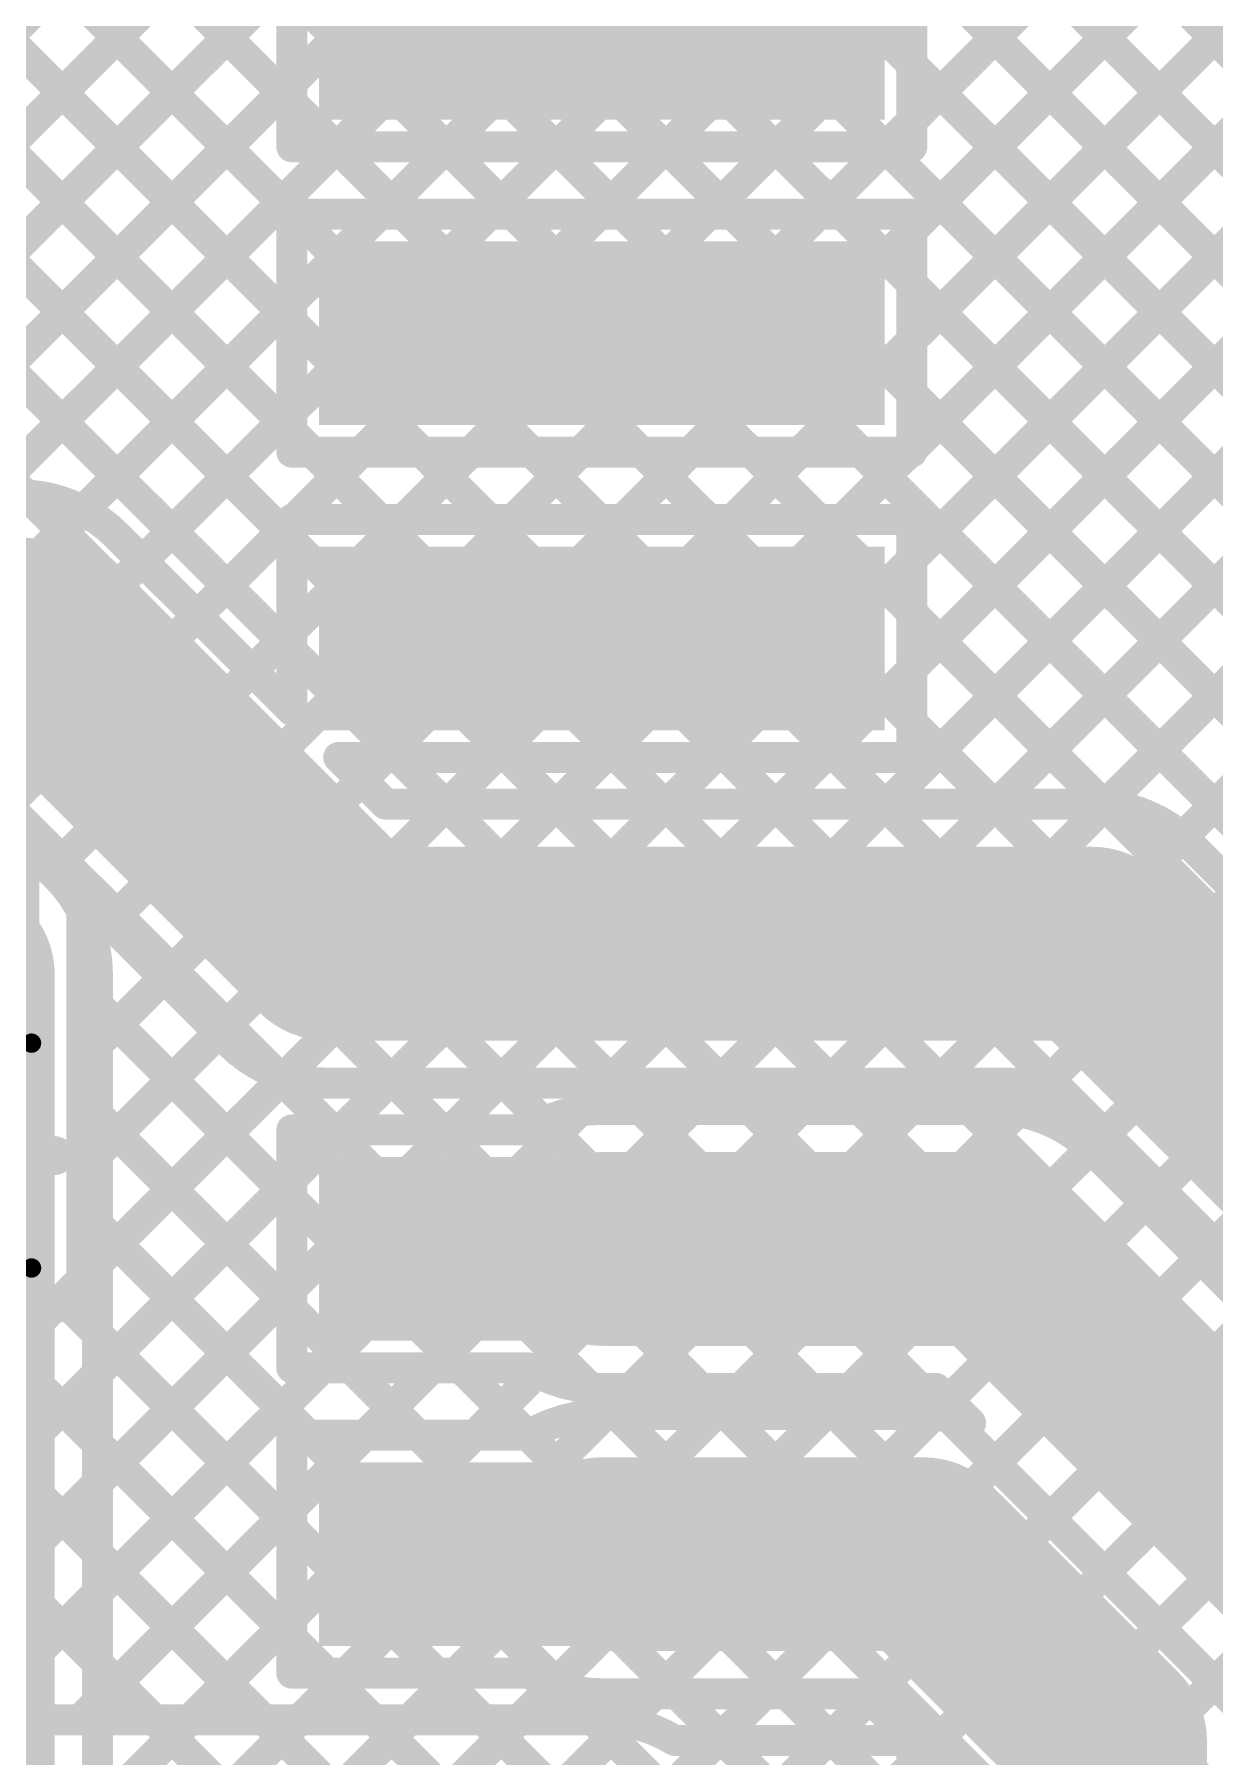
# Model space of a CAD drawing. Header units: millimetres. Extents: x 3.9 to 7.44, y 1.03 to 3.16.
# Drawn here: x 6.8518 to 7.1559, y 1.876 to 2.3202 of the extents above; entities that cross this region are included whole.
import ezdxf

# ---------------------------------------------------------------- set-up
doc = ezdxf.new("R2010")
doc.units = ezdxf.units.MM
doc.header["$MEASUREMENT"] = 0
for name, color, linetype in [('BottomLayer', 5, 'Continuous'), ('TopLayer', 1, 'Continuous'), ('TopOverlay', 2, 'Continuous'), ('TopPaste', 8, 'Continuous'), ('TopSolder', 216, 'Continuous')]:
    doc.layers.add(name, color=color, linetype=linetype)

# ---------------------------------------------------------------- blocks, each defined once
blk = doc.blocks.new('RES_0805_35')
at = {"layer": 'TopLayer'}
for points in [[(-0.06, -0.025), (-0.02, -0.025), (-0.06, 0.025), (-0.02, 0.025)], [(0.02, -0.025), (0.06, -0.025), (0.02, 0.025), (0.06, 0.025)]]:
    blk.add_solid(points, dxfattribs=at)
at = {"layer": 'TopOverlay', "const_width": 0.005}
for points in [[(0.064, 0.029), (-0.064, 0.029)], [(-0.064, 0.029), (-0.064, -0.029)], [(0.064, 0.029), (0.064, -0.029)], [(0.064, -0.029), (-0.064, -0.029)]]:
    blk.add_lwpolyline(points, dxfattribs=at)
at = {"layer": 'TopOverlay', "const_width": 0.0025}
for points in [[(-0.06525, 0.029, 1), (-0.06275, 0.029, 1)], [(-0.06525, 0.029, 1), (-0.06275, 0.029, 1)], [(0.06275, 0.029, 1), (0.06525, 0.029, 1)], [(0.06275, 0.029, 1), (0.06525, 0.029, 1)], [(-0.06525, -0.029, 1), (-0.06275, -0.029, 1)], [(-0.06525, -0.029, 1), (-0.06275, -0.029, 1)], [(0.06275, -0.029, 1), (0.06525, -0.029, 1)], [(0.06275, -0.029, 1), (0.06525, -0.029, 1)]]:
    blk.add_lwpolyline(points, format="xyb", close=True, dxfattribs=at)
at = {"layer": 'TopPaste'}
for points in [[(-0.06, -0.025), (-0.02, -0.025), (-0.06, 0.025), (-0.02, 0.025)], [(0.02, -0.025), (0.06, -0.025), (0.02, 0.025), (0.06, 0.025)]]:
    blk.add_solid(points, dxfattribs=at)
at = {"layer": 'TopSolder'}
for points in [[(-0.064, -0.029), (-0.016, -0.029), (-0.064, 0.029), (-0.016, 0.029)], [(0.016, -0.029), (0.064, -0.029), (0.016, 0.029), (0.064, 0.029)]]:
    blk.add_solid(points, dxfattribs=at)
blk = doc.blocks.new('0220164_162121_61')
at = {"layer": 'TopLayer'}
for points in [[(0.09843, 0.04823), (0.1378, 0.04823), (0.09843, 0.18602), (0.1378, 0.18602)], [(0.17717, 0.04823), (0.21654, 0.04823), (0.17717, 0.18602), (0.21654, 0.18602)], [(0.25591, 0.04823), (0.29528, 0.04823), (0.25591, 0.18602), (0.29528, 0.18602)], [(0.33465, 0.04823), (0.37402, 0.04823), (0.33465, 0.18602), (0.37402, 0.18602)], [(0.41339, 0.04823), (0.45276, 0.04823), (0.41339, 0.18602), (0.45276, 0.18602)], [(0.49213, 0.04823), (0.5315, 0.04823), (0.49213, 0.18602), (0.5315, 0.18602)]]:
    blk.add_solid(points, dxfattribs=at)
at = {"layer": 'TopPaste'}
for points in [[(0.09843, 0.04823), (0.1378, 0.04823), (0.09843, 0.18602), (0.1378, 0.18602)], [(0.17717, 0.04823), (0.21654, 0.04823), (0.17717, 0.18602), (0.21654, 0.18602)], [(0.25591, 0.04823), (0.29528, 0.04823), (0.25591, 0.18602), (0.29528, 0.18602)], [(0.33465, 0.04823), (0.37402, 0.04823), (0.33465, 0.18602), (0.37402, 0.18602)], [(0.41339, 0.04823), (0.45276, 0.04823), (0.41339, 0.18602), (0.45276, 0.18602)], [(0.49213, 0.04823), (0.5315, 0.04823), (0.49213, 0.18602), (0.5315, 0.18602)]]:
    blk.add_solid(points, dxfattribs=at)
at = {"layer": 'TopSolder'}
for points in [[(0.09443, 0.04423), (0.1418, 0.04423), (0.09443, 0.19002), (0.1418, 0.19002)], [(0.17317, 0.04423), (0.22054, 0.04423), (0.17317, 0.19002), (0.22054, 0.19002)], [(0.25191, 0.04423), (0.29928, 0.04423), (0.25191, 0.19002), (0.29928, 0.19002)], [(0.33065, 0.04423), (0.37802, 0.04423), (0.33065, 0.19002), (0.37802, 0.19002)], [(0.40939, 0.04423), (0.45676, 0.04423), (0.40939, 0.19002), (0.45676, 0.19002)], [(0.48813, 0.04423), (0.5355, 0.04423), (0.48813, 0.19002), (0.5355, 0.19002)]]:
    blk.add_solid(points, dxfattribs=at)

msp = doc.modelspace()

# ---------------------------------------------------------------- linework, layer by layer
at = {"layer": 'BottomLayer'}
for points, const_width in [([(6.58979, 2.82888), (7.264, 2.15466)], 0.008), ([(6.57565, 2.81473), (7.264, 2.12638)], 0.008), ([(6.5615, 2.80059), (7.264, 2.09809)], 0.008), ([(6.54662, 2.78719), (7.264, 2.06981)], 0.008), ([(6.74297, 2.21749), (7.19478, 2.6693)], 0.008), ([(6.75711, 2.20334), (7.22307, 2.6693)], 0.008), ([(6.77126, 2.1892), (7.25135, 2.6693)], 0.008), ([(6.7854, 2.17506), (7.264, 2.65366)], 0.008), ([(6.33987, 2.62624), (7.264, 1.70211)], 0.008), ([(6.79954, 2.16092), (7.264, 2.62538)], 0.008), ([(6.83724, 2.60971), (7.264, 2.18295)], 0.008), ([(6.86552, 2.60971), (7.264, 2.21123)], 0.008), ([(6.81368, 2.14678), (7.264, 2.59709)], 0.008), ([(6.82782, 2.13263), (7.264, 2.56881)], 0.008), ([(6.84197, 2.11849), (7.264, 2.54052)], 0.008), ([(6.61782, 2.518), (7.264, 1.87182)], 0.008), ([(6.6461, 2.518), (7.264, 1.9001)], 0.008), ([(6.67439, 2.518), (7.264, 1.92839)], 0.008), ([(6.44605, 2.51441), (6.85741, 2.10305)], 0.008), ([(6.85611, 2.10435), (7.264, 2.51224)], 0.008), ([(6.42055, 2.489), (6.832, 2.07755)], 0.05), ([(6.59875, 2.50878), (7.264, 1.84354)], 0.008), ([(6.8668, 2.08676), (7.264, 2.48396)], 0.008), ([(6.60724, 2.47201), (7.264, 1.81525)], 0.008), ([(6.868, 2.05967), (7.264, 2.45567)], 0.008), ([(6.59884, 2.45213), (7.264, 1.78697)], 0.008), ([(6.58401, 2.43867), (7.264, 1.75868)], 0.008), ([(6.56223, 2.43217), (7.264, 1.7304)], 0.008), ([(6.868, 2.03139), (7.264, 2.42739)], 0.008), ([(6.89945, 2.40607), (7.264, 2.04153)], 0.008), ([(6.868, 2.0031), (7.264, 2.3991)], 0.008), ([(6.89254, 2.3847), (7.264, 2.01324)], 0.008), ([(6.868, 1.97482), (7.264, 2.37082)], 0.008), ([(6.87794, 2.37102), (7.264, 1.98496)], 0.008), ([(6.85513, 2.36555), (7.264, 1.95667)], 0.008), ([(6.868, 1.94653), (7.264, 2.34253)], 0.008), ([(6.868, 1.91825), (7.264, 2.31425)], 0.008), ([(6.868, 1.88997), (7.264, 2.28597)], 0.008), ([(6.868, 1.86168), (7.264, 2.25768)], 0.008), ([(6.868, 1.8334), (7.264, 2.2294)], 0.008), ([(6.868, 1.80511), (7.264, 2.20111)], 0.008), ([(6.87307, 1.7819), (7.264, 2.17283)], 0.008), ([(6.8682, 1.74875), (7.264, 2.14454)], 0.008), ([(6.28974, 1.142), (7.264, 2.11626)], 0.008), ([(6.832, 1.771), (6.832, 2.07755)], 0.05), ([(6.31802, 1.142), (7.264, 2.08798)], 0.008), ([(6.868, 1.79358), (6.868, 2.07755)], 0.008), ([(6.868, 2.06983), (7.264, 1.67383)], 0.008), ([(6.34631, 1.142), (7.264, 2.05969)], 0.008), ([(6.868, 2.04155), (7.264, 1.64555)], 0.008), ([(6.88804, 1.65545), (7.264, 2.03141)], 0.008), ([(6.868, 2.01326), (7.264, 1.61726)], 0.008), ([(6.90937, 1.64849), (7.264, 2.00312)], 0.008), ([(6.868, 1.98498), (7.264, 1.58898)], 0.008), ([(6.868, 1.95669), (7.264, 1.56069)], 0.008), ([(6.868, 1.92841), (7.264, 1.53241)], 0.008), ([(6.868, 1.90012), (7.264, 1.50412)], 0.008)]:
    msp.add_lwpolyline(points, dxfattribs=dict(at, const_width=const_width))
for points, const_width in [([(6.85411, 2.10435, 1), (6.85811, 2.10435, 1)], 0.004), ([(6.85541, 2.10305, 1), (6.85941, 2.10305, 1)], 0.004), ([(6.85541, 2.10305, 1), (6.85941, 2.10305, 1)], 0.004), ([(6.85546, 2.103, 1), (6.85946, 2.103, 1)], 0.004), ([(6.8195, 2.07755, 1), (6.8445, 2.07755, 1)], 0.025), ([(6.8195, 2.07755, 1), (6.8445, 2.07755, 1)], 0.025), ([(6.8648, 2.08676, 1), (6.8688, 2.08676, 1)], 0.004), ([(6.866, 2.07755, 1), (6.87, 2.07755, 1)], 0.004), ([(6.866, 2.07755, 1), (6.87, 2.07755, 1)], 0.004), ([(6.866, 2.07755, 1), (6.87, 2.07755, 1)], 0.004), ([(6.866, 2.06983, 1), (6.87, 2.06983, 1)], 0.004), ([(6.866, 2.05967, 1), (6.87, 2.05967, 1)], 0.004), ([(6.866, 2.04155, 1), (6.87, 2.04155, 1)], 0.004), ([(6.866, 2.03139, 1), (6.87, 2.03139, 1)], 0.004), ([(6.866, 2.01326, 1), (6.87, 2.01326, 1)], 0.004), ([(6.866, 2.0031, 1), (6.87, 2.0031, 1)], 0.004), ([(6.866, 1.98498, 1), (6.87, 1.98498, 1)], 0.004), ([(6.866, 1.97482, 1), (6.87, 1.97482, 1)], 0.004), ([(6.866, 1.95669, 1), (6.87, 1.95669, 1)], 0.004), ([(6.866, 1.94653, 1), (6.87, 1.94653, 1)], 0.004), ([(6.866, 1.92841, 1), (6.87, 1.92841, 1)], 0.004), ([(6.866, 1.91825, 1), (6.87, 1.91825, 1)], 0.004), ([(6.866, 1.90012, 1), (6.87, 1.90012, 1)], 0.004), ([(6.866, 1.88997, 1), (6.87, 1.88997, 1)], 0.004)]:
    msp.add_lwpolyline(points, format="xyb", close=True, dxfattribs=dict(at, const_width=const_width))
at = {"layer": 'BottomLayer', "const_width": 0.008}
for points in [[(6.85741, 2.10305, -0.199396), (6.868, 2.07755)], [(6.85746, 2.103, -0.198912), (6.868, 2.07755)]]:
    msp.add_lwpolyline(points, format="xyb", dxfattribs=at)
at = {"layer": 'TopLayer'}
for points, const_width in [([(7.0779, 2.26957), (7.26094, 2.45261)], 0.008), ([(7.0779, 2.29785), (7.23266, 2.45261)], 0.008), ([(7.0779, 2.24129), (7.263, 2.42639)], 0.008), ([(6.749, 2.4151), (6.9181, 2.246)], 0.008), ([(6.64097, 2.41), (6.84954, 2.20142)], 0.008), ([(6.66925, 2.41), (6.9181, 2.16115)], 0.008), ([(6.69754, 2.41), (6.9181, 2.18943)], 0.008), ([(6.72582, 2.41), (6.9181, 2.21772)], 0.008), ([(7.0779, 2.213), (7.263, 2.3981)], 0.008), ([(7.0779, 2.39733), (7.263, 2.21223)], 0.008), ([(6.76177, 2.208), (6.92371, 2.36994)], 0.008), ([(7.07701, 2.36994), (7.263, 2.18395)], 0.008), ([(7.0779, 2.18472), (7.263, 2.36982)], 0.008), ([(6.694, 2.16851), (6.88849, 2.363)], 0.008), ([(6.82939, 2.363), (6.91856, 2.27383)], 0.008), ([(6.85767, 2.363), (6.9181, 2.30257)], 0.008), ([(6.9181, 2.2912), (6.9181, 2.35257)], 0.008), ([(7.0779, 2.2912), (7.0779, 2.35257)], 0.008), ([(7.0779, 2.15643), (7.263, 2.34153)], 0.008), ([(7.0779, 2.34077), (7.263, 2.15566)], 0.008), ([(6.79005, 2.208), (6.9181, 2.33605)], 0.008), ([(7.07141, 2.12166), (7.263, 2.31325)], 0.008), ([(7.0779, 2.31248), (7.263, 2.12738)], 0.008), ([(6.81834, 2.208), (6.9181, 2.30776)], 0.008), ([(6.8401, 2.20148), (6.92982, 2.2912)], 0.008), ([(6.9181, 2.2912), (7.0779, 2.2912)], 0.008), ([(6.92948, 2.2912), (6.94685, 2.27383)], 0.008), ([(6.94073, 2.27383), (6.9581, 2.2912)], 0.008), ([(6.95776, 2.2912), (6.97513, 2.27383)], 0.008), ([(6.96902, 2.27383), (6.98639, 2.2912)], 0.008), ([(6.98605, 2.2912), (7.00342, 2.27383)], 0.008), ([(6.9973, 2.27383), (7.01467, 2.2912)], 0.008), ([(7.01433, 2.2912), (7.0317, 2.27383)], 0.008), ([(7.02559, 2.27383), (7.04296, 2.2912)], 0.008), ([(7.04261, 2.2912), (7.05998, 2.27383)], 0.008), ([(7.05387, 2.27383), (7.07124, 2.2912)], 0.008), ([(7.0709, 2.2912), (7.263, 2.09909)], 0.008), ([(7.0997, 2.12166), (7.263, 2.28497)], 0.008), ([(6.9181, 2.27383), (7.0779, 2.27383)], 0.008), ([(6.9181, 2.21246), (6.9181, 2.27383)], 0.008), ([(7.0779, 2.21246), (7.0779, 2.27383)], 0.008), ([(7.0779, 2.25591), (7.263, 2.07081)], 0.008), ([(7.12781, 2.12149), (7.263, 2.25668)], 0.008), ([(6.86426, 2.19735), (6.9181, 2.2512)], 0.008), ([(7.0779, 2.22763), (7.263, 2.04253)], 0.008), ([(7.14768, 2.11307), (7.263, 2.2284)], 0.008), ([(6.87955, 2.18436), (6.9181, 2.22291)], 0.008), ([(6.9181, 2.21772), (6.92336, 2.21246)], 0.008), ([(6.9181, 2.21246), (7.0779, 2.21246)], 0.008), ([(6.91856, 2.19509), (6.93593, 2.21246)], 0.008), ([(6.92336, 2.21246), (6.94073, 2.19509)], 0.008), ([(6.94685, 2.19509), (6.96422, 2.21246)], 0.008), ([(6.95165, 2.21246), (6.96902, 2.19509)], 0.008), ([(6.97513, 2.19509), (6.9925, 2.21246)], 0.008), ([(6.97993, 2.21246), (6.9973, 2.19509)], 0.008), ([(7.00341, 2.19509), (7.02078, 2.21246)], 0.008), ([(7.00822, 2.21246), (7.02559, 2.19509)], 0.008), ([(7.0317, 2.19509), (7.04907, 2.21246)], 0.008), ([(7.0365, 2.21246), (7.05387, 2.19509)], 0.008), ([(7.05998, 2.19509), (7.07735, 2.21246)], 0.008), ([(7.06479, 2.21246), (7.263, 2.01424)], 0.008), ([(6.9181, 2.19509), (7.0779, 2.19509)], 0.008), ([(6.9181, 2.14581), (6.9181, 2.19509)], 0.008), ([(7.0779, 2.13372), (7.0779, 2.19509)], 0.008), ([(6.87302, 2.19089), (6.9181, 2.14581)], 0.008), ([(6.89369, 2.17022), (6.9181, 2.19463)], 0.008), ([(6.7876, 2.16548), (6.84752, 2.16548)], 0.05), ([(6.84752, 2.16548), (6.92734, 2.08566)], 0.05), ([(7.0779, 2.17106), (7.12743, 2.12153)], 0.008), ([(6.90784, 2.15608), (6.9181, 2.16634)], 0.008), ([(7.0779, 2.14278), (7.09901, 2.12166)], 0.008), ([(6.9302, 2.13372), (7.0779, 2.13372)], 0.008), ([(6.9302, 2.13372), (6.94225, 2.12166)], 0.008), ([(6.93612, 2.12779), (6.94204, 2.13372)], 0.008), ([(6.94554, 2.13372), (6.95759, 2.12166)], 0.008), ([(6.95827, 2.12166), (6.97033, 2.13372)], 0.008), ([(6.97382, 2.13372), (6.98587, 2.12166)], 0.008), ([(6.98656, 2.12166), (6.99861, 2.13372)], 0.008), ([(7.0021, 2.13372), (7.01416, 2.12166)], 0.008), ([(7.01484, 2.12166), (7.0269, 2.13372)], 0.008), ([(7.03039, 2.13372), (7.04244, 2.12166)], 0.008), ([(7.04313, 2.12166), (7.05518, 2.13372)], 0.008), ([(7.05867, 2.13372), (7.07073, 2.12166)], 0.008), ([(6.94225, 2.12166), (6.998, 2.12166)], 0.008), ([(6.998, 2.12166), (7.12434, 2.12166)], 0.008), ([(7.14984, 2.11107), (7.263, 1.99791)], 0.008), ([(6.92734, 2.08566), (6.998, 2.08566)], 0.05), ([(6.998, 2.08566), (7.12434, 2.08566)], 0.05), ([(7.12434, 2.08566), (7.244, 1.966)], 0.05), ([(6.864, 2.09809), (6.90184, 2.06025)], 0.008), ([(6.864, 1.993), (6.864, 2.09809)], 0.008), ([(6.864, 2.08396), (6.87107, 2.09102)], 0.008), ([(6.864, 2.05567), (6.88521, 2.07688)], 0.008), ([(6.864, 2.07383), (6.9181, 2.01973)], 0.008), ([(6.864, 2.02739), (6.89935, 2.06274)], 0.008), ([(6.864, 1.9991), (6.91629, 2.0514)], 0.008), ([(6.91382, 2.0523), (6.92851, 2.03761)], 0.008), ([(6.92734, 2.04966), (6.998, 2.04966)], 0.008), ([(6.93079, 2.03761), (6.94284, 2.04966)], 0.008), ([(6.94474, 2.04966), (6.95679, 2.03761)], 0.008), ([(6.95907, 2.03761), (6.97113, 2.04966)], 0.008), ([(6.97302, 2.04966), (6.98302, 2.03966)], 0.008), ([(6.9922, 2.04245), (6.99941, 2.04966)], 0.008), ([(6.998, 2.04966), (7.10943, 2.04966)], 0.008), ([(7.00131, 2.04966), (7.00805, 2.04292)], 0.008), ([(7.02096, 2.04292), (7.0277, 2.04966)], 0.008), ([(7.02959, 2.04966), (7.03633, 2.04292)], 0.008), ([(7.04924, 2.04292), (7.05598, 2.04966)], 0.008), ([(7.05787, 2.04966), (7.06461, 2.04292)], 0.008), ([(7.07752, 2.04292), (7.08426, 2.04966)], 0.008), ([(7.08616, 2.04966), (7.0929, 2.04292)], 0.008), ([(7.10943, 2.04966), (7.208, 1.95109)], 0.008), ([(6.864, 2.04555), (6.9181, 1.99144)], 0.008), ([(7.10527, 2.04238), (7.11099, 2.0481)], 0.008), ([(6.998, 2.04292), (7.09908, 2.04292)], 0.008), ([(6.9181, 2.03761), (6.97917, 2.03761)], 0.008), ([(6.9181, 1.97624), (6.9181, 2.03761)], 0.008), ([(6.827, 2.031), (6.857, 2.031)], 0.01), ([(7.12458, 2.03233), (7.208, 1.94891)], 0.008), ([(6.998, 2.00692), (7.09908, 2.00692)], 0.05), ([(7.09908, 2.00692), (7.186, 1.92)], 0.05), ([(6.77862, 1.88544), (6.9181, 2.02492)], 0.008), ([(6.864, 2.01726), (6.9224, 1.95887)], 0.008), ([(6.77312, 1.995), (6.88268, 1.88544)], 0.008), ([(6.80691, 1.88544), (6.9181, 1.99664)], 0.008), ([(6.8569, 1.992), (6.864, 1.9991)], 0.008), ([(6.75653, 1.89163), (6.8569, 1.992)], 0.008), ([(6.793, 1.992), (6.861, 1.992)], 0.008), ([(6.80441, 1.992), (6.91097, 1.88544)], 0.008), ([(6.83269, 1.992), (6.9181, 1.90659)], 0.008), ([(6.86098, 1.992), (6.9181, 1.93488)], 0.008), ([(6.83519, 1.88544), (6.92599, 1.97624)], 0.008), ([(6.9181, 1.97624), (6.97917, 1.97624)], 0.008), ([(6.93331, 1.97624), (6.95068, 1.95887)], 0.008), ([(6.9369, 1.95887), (6.95427, 1.97624)], 0.008), ([(6.96159, 1.97624), (6.97896, 1.95887)], 0.008), ([(6.96518, 1.95887), (6.98133, 1.97501)], 0.008), ([(6.7705, 1.96934), (6.8544, 1.88544)], 0.008), ([(6.99507, 1.97104), (7.00193, 1.96418)], 0.008), ([(6.998, 1.97092), (7.08417, 1.97092)], 0.008), ([(6.99878, 1.96418), (7.00552, 1.97092)], 0.008), ([(7.02348, 1.97092), (7.03022, 1.96418)], 0.008), ([(7.02707, 1.96418), (7.03381, 1.97092)], 0.008), ([(7.05176, 1.97092), (7.0585, 1.96418)], 0.008), ([(7.05535, 1.96418), (7.06209, 1.97092)], 0.008), ([(7.08005, 1.97092), (7.08739, 1.96358)], 0.008), ([(7.08417, 1.97092), (7.09305, 1.96204)], 0.008), ([(6.998, 1.96418), (7.08082, 1.96418)], 0.008), ([(7.08353, 1.96408), (7.08727, 1.96782)], 0.008), ([(6.9181, 1.95887), (6.97917, 1.95887)], 0.008), ([(6.9181, 1.8975), (6.9181, 1.95887)], 0.008), ([(6.998, 1.92818), (7.08082, 1.92818)], 0.05), ([(7.08082, 1.92818), (7.129, 1.88)], 0.05), ([(6.86347, 1.88544), (6.9181, 1.94007)], 0.008), ([(6.89176, 1.88544), (6.9181, 1.91178)], 0.008), ([(6.9181, 1.8975), (6.97917, 1.8975)], 0.008), ([(6.92004, 1.88544), (6.9321, 1.8975)], 0.008), ([(6.9272, 1.8975), (6.93925, 1.88544)], 0.008), ([(6.94833, 1.88544), (6.96038, 1.8975)], 0.008), ([(6.95548, 1.8975), (6.96754, 1.88544)], 0.008), ([(7.129, 1.742), (7.129, 1.88)], 0.05), ([(6.97661, 1.88544), (6.98557, 1.8944)], 0.008), ([(6.98752, 1.89374), (6.99582, 1.88544)], 0.008), ([(6.998, 1.89218), (7.06591, 1.89218)], 0.008), ([(7.00433, 1.88488), (7.01164, 1.89218)], 0.008), ([(7.01736, 1.89218), (7.02942, 1.88013)], 0.008), ([(7.02787, 1.88013), (7.03992, 1.89218)], 0.008), ([(7.04565, 1.89218), (7.0577, 1.88013)], 0.008), ([(7.05615, 1.88013), (7.06706, 1.89103)], 0.008), ([(7.06591, 1.89218), (7.093, 1.86509)], 0.008), ([(6.77402, 1.88544), (6.998, 1.88544)], 0.008), ([(7.01683, 1.88013), (7.0779, 1.88013)], 0.008), ([(7.0779, 1.81876), (7.0779, 1.88013)], 0.008), ([(7.0779, 1.87359), (7.0812, 1.87689)], 0.008)]:
    msp.add_lwpolyline(points, dxfattribs=dict(at, const_width=const_width))
for points, const_width in [([(7.0759, 2.31248, 1), (7.0799, 2.31248, 1)], 0.004), ([(6.9161, 2.30776, 1), (6.9201, 2.30776, 1)], 0.004), ([(6.9161, 2.30257, 1), (6.9201, 2.30257, 1)], 0.004), ([(7.0759, 2.29785, 1), (7.0799, 2.29785, 1)], 0.004), ([(6.9161, 2.2912, 1), (6.9201, 2.2912, 1)], 0.004), ([(6.9161, 2.2912, 1), (6.9201, 2.2912, 1)], 0.004), ([(6.92748, 2.2912, 1), (6.93148, 2.2912, 1)], 0.004), ([(6.92782, 2.2912, 1), (6.93182, 2.2912, 1)], 0.004), ([(6.95576, 2.2912, 1), (6.95976, 2.2912, 1)], 0.004), ([(6.9561, 2.2912, 1), (6.9601, 2.2912, 1)], 0.004), ([(6.98405, 2.2912, 1), (6.98805, 2.2912, 1)], 0.004), ([(6.98439, 2.2912, 1), (6.98839, 2.2912, 1)], 0.004), ([(7.01233, 2.2912, 1), (7.01633, 2.2912, 1)], 0.004), ([(7.01267, 2.2912, 1), (7.01667, 2.2912, 1)], 0.004), ([(7.04061, 2.2912, 1), (7.04461, 2.2912, 1)], 0.004), ([(7.04096, 2.2912, 1), (7.04496, 2.2912, 1)], 0.004), ([(7.0689, 2.2912, 1), (7.0729, 2.2912, 1)], 0.004), ([(7.06924, 2.2912, 1), (7.07324, 2.2912, 1)], 0.004), ([(7.0759, 2.2912, 1), (7.0799, 2.2912, 1)], 0.004), ([(7.0759, 2.2912, 1), (7.0799, 2.2912, 1)], 0.004), ([(6.9161, 2.27383, 1), (6.9201, 2.27383, 1)], 0.004), ([(6.9161, 2.27383, 1), (6.9201, 2.27383, 1)], 0.004), ([(6.91656, 2.27383, 1), (6.92056, 2.27383, 1)], 0.004), ([(6.93873, 2.27383, 1), (6.94273, 2.27383, 1)], 0.004), ([(6.94485, 2.27383, 1), (6.94885, 2.27383, 1)], 0.004), ([(6.96702, 2.27383, 1), (6.97102, 2.27383, 1)], 0.004), ([(6.97313, 2.27383, 1), (6.97713, 2.27383, 1)], 0.004), ([(6.9953, 2.27383, 1), (6.9993, 2.27383, 1)], 0.004), ([(7.00142, 2.27383, 1), (7.00542, 2.27383, 1)], 0.004), ([(7.02359, 2.27383, 1), (7.02759, 2.27383, 1)], 0.004), ([(7.0297, 2.27383, 1), (7.0337, 2.27383, 1)], 0.004), ([(7.05187, 2.27383, 1), (7.05587, 2.27383, 1)], 0.004), ([(7.05798, 2.27383, 1), (7.06198, 2.27383, 1)], 0.004), ([(7.0759, 2.27383, 1), (7.0799, 2.27383, 1)], 0.004), ([(7.0759, 2.27383, 1), (7.0799, 2.27383, 1)], 0.004), ([(7.0759, 2.26957, 1), (7.0799, 2.26957, 1)], 0.004), ([(7.0759, 2.25591, 1), (7.0799, 2.25591, 1)], 0.004), ([(6.9161, 2.2512, 1), (6.9201, 2.2512, 1)], 0.004), ([(6.9161, 2.246, 1), (6.9201, 2.246, 1)], 0.004), ([(7.0759, 2.24129, 1), (7.0799, 2.24129, 1)], 0.004), ([(7.0759, 2.22763, 1), (7.0799, 2.22763, 1)], 0.004), ([(6.9161, 2.22291, 1), (6.9201, 2.22291, 1)], 0.004), ([(6.9161, 2.21772, 1), (6.9201, 2.21772, 1)], 0.004), ([(6.9161, 2.21772, 1), (6.9201, 2.21772, 1)], 0.004), ([(7.0759, 2.213, 1), (7.0799, 2.213, 1)], 0.004), ([(6.9161, 2.21246, 1), (6.9201, 2.21246, 1)], 0.004), ([(6.9161, 2.21246, 1), (6.9201, 2.21246, 1)], 0.004), ([(6.92136, 2.21246, 1), (6.92536, 2.21246, 1)], 0.004), ([(6.92136, 2.21246, 1), (6.92536, 2.21246, 1)], 0.004), ([(6.93393, 2.21246, 1), (6.93793, 2.21246, 1)], 0.004), ([(6.94965, 2.21246, 1), (6.95365, 2.21246, 1)], 0.004), ([(6.96222, 2.21246, 1), (6.96622, 2.21246, 1)], 0.004), ([(6.97793, 2.21246, 1), (6.98193, 2.21246, 1)], 0.004), ([(6.9905, 2.21246, 1), (6.9945, 2.21246, 1)], 0.004), ([(7.00622, 2.21246, 1), (7.01022, 2.21246, 1)], 0.004), ([(7.01878, 2.21246, 1), (7.02278, 2.21246, 1)], 0.004), ([(7.0345, 2.21246, 1), (7.0385, 2.21246, 1)], 0.004), ([(7.04707, 2.21246, 1), (7.05107, 2.21246, 1)], 0.004), ([(7.06279, 2.21246, 1), (7.06679, 2.21246, 1)], 0.004), ([(7.07535, 2.21246, 1), (7.07935, 2.21246, 1)], 0.004), ([(7.0759, 2.21246, 1), (7.0799, 2.21246, 1)], 0.004), ([(7.0759, 2.21246, 1), (7.0799, 2.21246, 1)], 0.004), ([(6.84754, 2.20142, 1), (6.85154, 2.20142, 1)], 0.004), ([(6.86226, 2.19735, 1), (6.86626, 2.19735, 1)], 0.004), ([(6.9161, 2.19509, 1), (6.9201, 2.19509, 1)], 0.004), ([(6.9161, 2.19509, 1), (6.9201, 2.19509, 1)], 0.004), ([(6.91656, 2.19509, 1), (6.92056, 2.19509, 1)], 0.004), ([(6.93873, 2.19509, 1), (6.94273, 2.19509, 1)], 0.004), ([(6.94485, 2.19509, 1), (6.94885, 2.19509, 1)], 0.004), ([(6.96702, 2.19509, 1), (6.97102, 2.19509, 1)], 0.004), ([(6.97313, 2.19509, 1), (6.97713, 2.19509, 1)], 0.004), ([(6.9953, 2.19509, 1), (6.9993, 2.19509, 1)], 0.004), ([(7.00141, 2.19509, 1), (7.00541, 2.19509, 1)], 0.004), ([(7.02359, 2.19509, 1), (7.02759, 2.19509, 1)], 0.004), ([(7.0297, 2.19509, 1), (7.0337, 2.19509, 1)], 0.004), ([(7.05187, 2.19509, 1), (7.05587, 2.19509, 1)], 0.004), ([(7.05798, 2.19509, 1), (7.06198, 2.19509, 1)], 0.004), ([(7.0759, 2.19509, 1), (7.0799, 2.19509, 1)], 0.004), ([(7.0759, 2.19509, 1), (7.0799, 2.19509, 1)], 0.004), ([(6.87098, 2.19094, 1), (6.87498, 2.19094, 1)], 0.004), ([(6.87102, 2.19089, 1), (6.87502, 2.19089, 1)], 0.004), ([(6.87102, 2.19089, 1), (6.87502, 2.19089, 1)], 0.004), ([(6.9161, 2.19463, 1), (6.9201, 2.19463, 1)], 0.004), ([(6.83502, 2.16548, 1), (6.86002, 2.16548, 1)], 0.025), ([(6.83502, 2.16548, 1), (6.86002, 2.16548, 1)], 0.025), ([(6.9161, 2.18943, 1), (6.9201, 2.18943, 1)], 0.004), ([(6.87755, 2.18436, 1), (6.88155, 2.18436, 1)], 0.004), ([(7.0759, 2.18472, 1), (7.0799, 2.18472, 1)], 0.004), ([(6.89169, 2.17022, 1), (6.89569, 2.17022, 1)], 0.004), ([(7.0759, 2.17106, 1), (7.0799, 2.17106, 1)], 0.004), ([(6.9161, 2.16634, 1), (6.9201, 2.16634, 1)], 0.004), ([(6.9161, 2.16115, 1), (6.9201, 2.16115, 1)], 0.004), ([(6.90584, 2.15608, 1), (6.90984, 2.15608, 1)], 0.004), ([(7.0759, 2.15643, 1), (7.0799, 2.15643, 1)], 0.004), ([(6.9161, 2.14581, 1), (6.9201, 2.14581, 1)], 0.004), ([(6.9161, 2.14581, 1), (6.9201, 2.14581, 1)], 0.004), ([(7.0759, 2.14278, 1), (7.0799, 2.14278, 1)], 0.004), ([(6.9282, 2.13372, 1), (6.9322, 2.13372, 1)], 0.004), ([(6.9282, 2.13372, 1), (6.9322, 2.13372, 1)], 0.004), ([(6.94004, 2.13372, 1), (6.94404, 2.13372, 1)], 0.004), ([(6.94354, 2.13372, 1), (6.94754, 2.13372, 1)], 0.004), ([(6.96833, 2.13372, 1), (6.97233, 2.13372, 1)], 0.004), ([(6.97182, 2.13372, 1), (6.97582, 2.13372, 1)], 0.004), ([(6.99661, 2.13372, 1), (7.00061, 2.13372, 1)], 0.004), ([(7.0001, 2.13372, 1), (7.0041, 2.13372, 1)], 0.004), ([(7.0249, 2.13372, 1), (7.0289, 2.13372, 1)], 0.004), ([(7.02839, 2.13372, 1), (7.03239, 2.13372, 1)], 0.004), ([(7.05318, 2.13372, 1), (7.05718, 2.13372, 1)], 0.004), ([(7.05667, 2.13372, 1), (7.06067, 2.13372, 1)], 0.004), ([(7.0759, 2.13372, 1), (7.0799, 2.13372, 1)], 0.004), ([(7.0759, 2.13372, 1), (7.0799, 2.13372, 1)], 0.004), ([(6.93412, 2.12779, 1), (6.93812, 2.12779, 1)], 0.004), ([(6.94025, 2.12166, 1), (6.94425, 2.12166, 1)], 0.004), ([(6.94025, 2.12166, 1), (6.94425, 2.12166, 1)], 0.004), ([(6.95559, 2.12166, 1), (6.95959, 2.12166, 1)], 0.004), ([(6.95627, 2.12166, 1), (6.96027, 2.12166, 1)], 0.004), ([(6.98387, 2.12166, 1), (6.98787, 2.12166, 1)], 0.004), ([(6.98456, 2.12166, 1), (6.98856, 2.12166, 1)], 0.004), ([(6.996, 2.12166, 1), (7, 2.12166, 1)], 0.004), ([(6.996, 2.12166, 1), (7, 2.12166, 1)], 0.004), ([(7.01216, 2.12166, 1), (7.01616, 2.12166, 1)], 0.004), ([(7.01284, 2.12166, 1), (7.01684, 2.12166, 1)], 0.004), ([(7.04044, 2.12166, 1), (7.04444, 2.12166, 1)], 0.004), ([(7.04113, 2.12166, 1), (7.04513, 2.12166, 1)], 0.004), ([(7.06873, 2.12166, 1), (7.07273, 2.12166, 1)], 0.004), ([(7.06941, 2.12166, 1), (7.07341, 2.12166, 1)], 0.004), ([(7.09701, 2.12166, 1), (7.10101, 2.12166, 1)], 0.004), ([(7.0977, 2.12166, 1), (7.1017, 2.12166, 1)], 0.004), ([(7.12234, 2.12166, 1), (7.12634, 2.12166, 1)], 0.004), ([(7.12234, 2.12166, 1), (7.12634, 2.12166, 1)], 0.004), ([(7.12234, 2.12166, 1), (7.12634, 2.12166, 1)], 0.004), ([(7.12543, 2.12153, 1), (7.12943, 2.12153, 1)], 0.004), ([(7.12581, 2.12149, 1), (7.12981, 2.12149, 1)], 0.004), ([(7.14568, 2.11307, 1), (7.14968, 2.11307, 1)], 0.004), ([(7.14779, 2.11112, 1), (7.15179, 2.11112, 1)], 0.004), ([(7.14784, 2.11107, 1), (7.15184, 2.11107, 1)], 0.004), ([(7.14784, 2.11107, 1), (7.15184, 2.11107, 1)], 0.004), ([(6.91484, 2.08566, 1), (6.93984, 2.08566, 1)], 0.025), ([(6.91484, 2.08566, 1), (6.93984, 2.08566, 1)], 0.025), ([(6.9855, 2.08566, 1), (7.0105, 2.08566, 1)], 0.025), ([(6.9855, 2.08566, 1), (7.0105, 2.08566, 1)], 0.025), ([(7.11184, 2.08566, 1), (7.13684, 2.08566, 1)], 0.025), ([(7.11184, 2.08566, 1), (7.13684, 2.08566, 1)], 0.025), ([(6.862, 2.09809, 1), (6.866, 2.09809, 1)], 0.004), ([(6.862, 2.09809, 1), (6.866, 2.09809, 1)], 0.004), ([(6.86907, 2.09102, 1), (6.87307, 2.09102, 1)], 0.004), ([(6.862, 2.08396, 1), (6.866, 2.08396, 1)], 0.004), ([(6.88321, 2.07688, 1), (6.88721, 2.07688, 1)], 0.004), ([(6.862, 2.07383, 1), (6.866, 2.07383, 1)], 0.004), ([(6.89735, 2.06274, 1), (6.90135, 2.06274, 1)], 0.004), ([(6.89984, 2.06025, 1), (6.90384, 2.06025, 1)], 0.004), ([(6.89984, 2.06025, 1), (6.90384, 2.06025, 1)], 0.004), ([(6.89988, 2.06021, 1), (6.90388, 2.06021, 1)], 0.004), ([(6.862, 2.05567, 1), (6.866, 2.05567, 1)], 0.004), ([(6.91182, 2.0523, 1), (6.91582, 2.0523, 1)], 0.004), ([(6.91429, 2.0514, 1), (6.91829, 2.0514, 1)], 0.004), ([(6.92534, 2.04966, 1), (6.92934, 2.04966, 1)], 0.004), ([(6.92534, 2.04966, 1), (6.92934, 2.04966, 1)], 0.004), ([(6.92534, 2.04966, 1), (6.92934, 2.04966, 1)], 0.004), ([(6.94084, 2.04966, 1), (6.94484, 2.04966, 1)], 0.004), ([(6.94274, 2.04966, 1), (6.94674, 2.04966, 1)], 0.004), ([(6.96913, 2.04966, 1), (6.97313, 2.04966, 1)], 0.004), ([(6.97102, 2.04966, 1), (6.97502, 2.04966, 1)], 0.004), ([(6.996, 2.04966, 1), (7, 2.04966, 1)], 0.004), ([(6.996, 2.04966, 1), (7, 2.04966, 1)], 0.004), ([(6.99741, 2.04966, 1), (7.00141, 2.04966, 1)], 0.004), ([(6.99931, 2.04966, 1), (7.00331, 2.04966, 1)], 0.004), ([(7.0257, 2.04966, 1), (7.0297, 2.04966, 1)], 0.004), ([(7.02759, 2.04966, 1), (7.03159, 2.04966, 1)], 0.004), ([(7.05398, 2.04966, 1), (7.05798, 2.04966, 1)], 0.004), ([(7.05587, 2.04966, 1), (7.05987, 2.04966, 1)], 0.004), ([(7.08226, 2.04966, 1), (7.08626, 2.04966, 1)], 0.004), ([(7.08416, 2.04966, 1), (7.08816, 2.04966, 1)], 0.004), ([(7.10743, 2.04966, 1), (7.11143, 2.04966, 1)], 0.004), ([(7.10743, 2.04966, 1), (7.11143, 2.04966, 1)], 0.004), ([(6.862, 2.04555, 1), (6.866, 2.04555, 1)], 0.004), ([(7.10899, 2.0481, 1), (7.11299, 2.0481, 1)], 0.004), ([(6.98102, 2.03966, 1), (6.98502, 2.03966, 1)], 0.004), ([(6.9902, 2.04245, 1), (6.9942, 2.04245, 1)], 0.004), ([(6.996, 2.04292, 1), (7, 2.04292, 1)], 0.004), ([(6.996, 2.04292, 1), (7, 2.04292, 1)], 0.004), ([(7.00605, 2.04292, 1), (7.01005, 2.04292, 1)], 0.004), ([(7.01896, 2.04292, 1), (7.02296, 2.04292, 1)], 0.004), ([(7.03433, 2.04292, 1), (7.03833, 2.04292, 1)], 0.004), ([(7.04724, 2.04292, 1), (7.05124, 2.04292, 1)], 0.004), ([(7.06261, 2.04292, 1), (7.06661, 2.04292, 1)], 0.004), ([(7.07552, 2.04292, 1), (7.07952, 2.04292, 1)], 0.004), ([(7.0909, 2.04292, 1), (7.0949, 2.04292, 1)], 0.004), ([(7.09708, 2.04292, 1), (7.10108, 2.04292, 1)], 0.004), ([(7.09708, 2.04292, 1), (7.10108, 2.04292, 1)], 0.004), ([(7.09708, 2.04292, 1), (7.10108, 2.04292, 1)], 0.004), ([(7.10327, 2.04238, 1), (7.10727, 2.04238, 1)], 0.004), ([(6.9161, 2.03761, 1), (6.9201, 2.03761, 1)], 0.004), ([(6.9161, 2.03761, 1), (6.9201, 2.03761, 1)], 0.004), ([(6.92651, 2.03761, 1), (6.93051, 2.03761, 1)], 0.004), ([(6.92879, 2.03761, 1), (6.93279, 2.03761, 1)], 0.004), ([(6.95479, 2.03761, 1), (6.95879, 2.03761, 1)], 0.004), ([(6.95707, 2.03761, 1), (6.96107, 2.03761, 1)], 0.004), ([(6.97717, 2.03761, 1), (6.98117, 2.03761, 1)], 0.004), ([(6.97717, 2.03761, 1), (6.98117, 2.03761, 1)], 0.004), ([(6.8545, 2.031, 1), (6.8595, 2.031, 1)], 0.005), ([(7.12253, 2.03238, 1), (7.12653, 2.03238, 1)], 0.004), ([(7.12258, 2.03233, 1), (7.12658, 2.03233, 1)], 0.004), ([(7.12258, 2.03233, 1), (7.12658, 2.03233, 1)], 0.004), ([(6.862, 2.02739, 1), (6.866, 2.02739, 1)], 0.004), ([(6.9855, 2.00692, 1), (7.0105, 2.00692, 1)], 0.025), ([(7.08658, 2.00692, 1), (7.11158, 2.00692, 1)], 0.025), ([(7.08658, 2.00692, 1), (7.11158, 2.00692, 1)], 0.025), ([(6.9161, 2.02492, 1), (6.9201, 2.02492, 1)], 0.004), ([(6.862, 2.01726, 1), (6.866, 2.01726, 1)], 0.004), ([(6.9161, 2.01973, 1), (6.9201, 2.01973, 1)], 0.004), ([(6.862, 1.9991, 1), (6.866, 1.9991, 1)], 0.004), ([(6.862, 1.9991, 1), (6.866, 1.9991, 1)], 0.004), ([(6.9161, 1.99664, 1), (6.9201, 1.99664, 1)], 0.004), ([(6.8549, 1.992, 1), (6.8589, 1.992, 1)], 0.004), ([(6.8549, 1.992, 1), (6.8589, 1.992, 1)], 0.004), ([(6.85898, 1.992, 1), (6.86298, 1.992, 1)], 0.004), ([(6.859, 1.992, 1), (6.863, 1.992, 1)], 0.004), ([(6.862, 1.993, 1), (6.866, 1.993, 1)], 0.004), ([(6.9161, 1.99144, 1), (6.9201, 1.99144, 1)], 0.004), ([(6.9161, 1.97624, 1), (6.9201, 1.97624, 1)], 0.004), ([(6.9161, 1.97624, 1), (6.9201, 1.97624, 1)], 0.004), ([(6.92399, 1.97624, 1), (6.92799, 1.97624, 1)], 0.004), ([(6.93131, 1.97624, 1), (6.93531, 1.97624, 1)], 0.004), ([(6.95227, 1.97624, 1), (6.95627, 1.97624, 1)], 0.004), ([(6.95959, 1.97624, 1), (6.96359, 1.97624, 1)], 0.004), ([(6.97717, 1.97624, 1), (6.98117, 1.97624, 1)], 0.004), ([(6.97717, 1.97624, 1), (6.98117, 1.97624, 1)], 0.004), ([(6.97933, 1.97501, 1), (6.98333, 1.97501, 1)], 0.004), ([(6.99307, 1.97104, 1), (6.99707, 1.97104, 1)], 0.004), ([(6.996, 1.97092, 1), (7, 1.97092, 1)], 0.004), ([(6.996, 1.97092, 1), (7, 1.97092, 1)], 0.004), ([(7.00352, 1.97092, 1), (7.00752, 1.97092, 1)], 0.004), ([(7.02148, 1.97092, 1), (7.02548, 1.97092, 1)], 0.004), ([(7.03181, 1.97092, 1), (7.03581, 1.97092, 1)], 0.004), ([(7.04976, 1.97092, 1), (7.05376, 1.97092, 1)], 0.004), ([(7.06009, 1.97092, 1), (7.06409, 1.97092, 1)], 0.004), ([(7.07805, 1.97092, 1), (7.08205, 1.97092, 1)], 0.004), ([(7.08217, 1.97092, 1), (7.08617, 1.97092, 1)], 0.004), ([(7.08217, 1.97092, 1), (7.08617, 1.97092, 1)], 0.004), ([(6.996, 1.96418, 1), (7, 1.96418, 1)], 0.004), ([(6.996, 1.96418, 1), (7, 1.96418, 1)], 0.004), ([(6.99678, 1.96418, 1), (7.00078, 1.96418, 1)], 0.004), ([(6.99993, 1.96418, 1), (7.00393, 1.96418, 1)], 0.004), ([(7.02507, 1.96418, 1), (7.02907, 1.96418, 1)], 0.004), ([(7.02822, 1.96418, 1), (7.03222, 1.96418, 1)], 0.004), ([(7.05335, 1.96418, 1), (7.05735, 1.96418, 1)], 0.004), ([(7.0565, 1.96418, 1), (7.0605, 1.96418, 1)], 0.004), ([(7.07882, 1.96418, 1), (7.08282, 1.96418, 1)], 0.004), ([(7.07882, 1.96418, 1), (7.08282, 1.96418, 1)], 0.004), ([(7.07882, 1.96418, 1), (7.08282, 1.96418, 1)], 0.004), ([(7.08153, 1.96408, 1), (7.08553, 1.96408, 1)], 0.004), ([(7.08527, 1.96782, 1), (7.08927, 1.96782, 1)], 0.004), ([(7.08539, 1.96358, 1), (7.08939, 1.96358, 1)], 0.004), ([(7.09105, 1.96204, 1), (7.09505, 1.96204, 1)], 0.004), ([(7.09105, 1.96204, 1), (7.09505, 1.96204, 1)], 0.004), ([(7.09105, 1.96204, 1), (7.09505, 1.96204, 1)], 0.004), ([(6.9161, 1.95887, 1), (6.9201, 1.95887, 1)], 0.004), ([(6.9161, 1.95887, 1), (6.9201, 1.95887, 1)], 0.004), ([(6.9204, 1.95887, 1), (6.9244, 1.95887, 1)], 0.004), ([(6.9349, 1.95887, 1), (6.9389, 1.95887, 1)], 0.004), ([(6.94868, 1.95887, 1), (6.95268, 1.95887, 1)], 0.004), ([(6.96318, 1.95887, 1), (6.96718, 1.95887, 1)], 0.004), ([(6.97696, 1.95887, 1), (6.98096, 1.95887, 1)], 0.004), ([(6.97717, 1.95887, 1), (6.98117, 1.95887, 1)], 0.004), ([(6.97717, 1.95887, 1), (6.98117, 1.95887, 1)], 0.004), ([(6.9855, 1.92818, 1), (7.0105, 1.92818, 1)], 0.025), ([(7.06832, 1.92818, 1), (7.09332, 1.92818, 1)], 0.025), ([(7.06832, 1.92818, 1), (7.09332, 1.92818, 1)], 0.025), ([(6.9161, 1.94007, 1), (6.9201, 1.94007, 1)], 0.004), ([(6.9161, 1.93488, 1), (6.9201, 1.93488, 1)], 0.004), ([(6.9161, 1.91178, 1), (6.9201, 1.91178, 1)], 0.004), ([(6.9161, 1.90659, 1), (6.9201, 1.90659, 1)], 0.004), ([(6.9161, 1.8975, 1), (6.9201, 1.8975, 1)], 0.004), ([(6.9161, 1.8975, 1), (6.9201, 1.8975, 1)], 0.004), ([(6.9252, 1.8975, 1), (6.9292, 1.8975, 1)], 0.004), ([(6.9301, 1.8975, 1), (6.9341, 1.8975, 1)], 0.004), ([(6.95348, 1.8975, 1), (6.95748, 1.8975, 1)], 0.004), ([(6.95838, 1.8975, 1), (6.96238, 1.8975, 1)], 0.004), ([(6.97717, 1.8975, 1), (6.98117, 1.8975, 1)], 0.004), ([(6.97717, 1.8975, 1), (6.98117, 1.8975, 1)], 0.004), ([(7.1165, 1.88, 1), (7.1415, 1.88, 1)], 0.025), ([(7.1165, 1.88, 1), (7.1415, 1.88, 1)], 0.025), ([(6.98357, 1.8944, 1), (6.98757, 1.8944, 1)], 0.004), ([(6.98552, 1.89374, 1), (6.98952, 1.89374, 1)], 0.004), ([(6.996, 1.89218, 1), (7, 1.89218, 1)], 0.004), ([(6.996, 1.89218, 1), (7, 1.89218, 1)], 0.004), ([(7.00964, 1.89218, 1), (7.01364, 1.89218, 1)], 0.004), ([(7.01536, 1.89218, 1), (7.01936, 1.89218, 1)], 0.004), ([(7.03792, 1.89218, 1), (7.04192, 1.89218, 1)], 0.004), ([(7.04365, 1.89218, 1), (7.04765, 1.89218, 1)], 0.004), ([(7.06391, 1.89218, 1), (7.06791, 1.89218, 1)], 0.004), ([(7.06391, 1.89218, 1), (7.06791, 1.89218, 1)], 0.004), ([(7.06506, 1.89103, 1), (7.06906, 1.89103, 1)], 0.004), ([(6.8524, 1.88544, 1), (6.8564, 1.88544, 1)], 0.004), ([(6.86147, 1.88544, 1), (6.86547, 1.88544, 1)], 0.004), ([(6.88068, 1.88544, 1), (6.88468, 1.88544, 1)], 0.004), ([(6.88976, 1.88544, 1), (6.89376, 1.88544, 1)], 0.004), ([(6.90897, 1.88544, 1), (6.91297, 1.88544, 1)], 0.004), ([(6.91804, 1.88544, 1), (6.92204, 1.88544, 1)], 0.004), ([(6.93725, 1.88544, 1), (6.94125, 1.88544, 1)], 0.004), ([(6.94633, 1.88544, 1), (6.95033, 1.88544, 1)], 0.004), ([(6.96554, 1.88544, 1), (6.96954, 1.88544, 1)], 0.004), ([(6.97461, 1.88544, 1), (6.97861, 1.88544, 1)], 0.004), ([(6.99382, 1.88544, 1), (6.99782, 1.88544, 1)], 0.004), ([(6.996, 1.88544, 1), (7, 1.88544, 1)], 0.004), ([(6.996, 1.88544, 1), (7, 1.88544, 1)], 0.004), ([(7.00233, 1.88488, 1), (7.00633, 1.88488, 1)], 0.004), ([(7.01483, 1.88013, 1), (7.01883, 1.88013, 1)], 0.004), ([(7.01483, 1.88013, 1), (7.01883, 1.88013, 1)], 0.004), ([(7.02587, 1.88013, 1), (7.02987, 1.88013, 1)], 0.004), ([(7.02742, 1.88013, 1), (7.03142, 1.88013, 1)], 0.004), ([(7.05415, 1.88013, 1), (7.05815, 1.88013, 1)], 0.004), ([(7.0557, 1.88013, 1), (7.0597, 1.88013, 1)], 0.004), ([(7.0759, 1.88013, 1), (7.0799, 1.88013, 1)], 0.004), ([(7.0759, 1.88013, 1), (7.0799, 1.88013, 1)], 0.004), ([(7.0792, 1.87689, 1), (7.0832, 1.87689, 1)], 0.004), ([(7.0759, 1.87359, 1), (7.0799, 1.87359, 1)], 0.004)]:
    msp.add_lwpolyline(points, format="xyb", close=True, dxfattribs=dict(at, const_width=const_width))
at = {"layer": 'TopLayer', "const_width": 0.008}
for points in [[(6.84752, 2.20148, -0.199396), (6.87302, 2.19089)], [(6.84752, 2.20148, -0.198912), (6.87298, 2.19094)], [(7.12434, 2.12166, -0.199396), (7.14984, 2.11107)], [(7.12434, 2.12166, -0.198912), (7.14979, 2.11112)], [(6.92734, 2.04966, -0.199396), (6.90184, 2.06025)], [(6.92734, 2.04966, -0.198912), (6.90188, 2.06021)], [(6.97917, 2.03761, -0.138451), (6.998, 2.04292)], [(7.09908, 2.04292, -0.198912), (7.12453, 2.03238)], [(7.09908, 2.04292, -0.199396), (7.12458, 2.03233)], [(6.998, 1.97092, -0.138451), (6.97917, 1.97624)], [(6.97917, 1.95887, -0.138451), (6.998, 1.96418)], [(7.08082, 1.96418, -0.086867), (7.09305, 1.96204)], [(7.08082, 1.96418, -0.086867), (7.09305, 1.96204)], [(6.998, 1.89218, -0.138451), (6.97917, 1.8975)], [(6.998, 1.88544, -0.138451), (7.01683, 1.88013)]]:
    msp.add_lwpolyline(points, format="xyb", dxfattribs=at)
at = {"layer": 'TopLayer'}
msp.add_solid([(6.802, 2.004), (6.853, 2.004), (6.802, 2.106), (6.853, 2.106)], dxfattribs=at)

# ---------------------------------------------------------------- block references
for name, p, rotation in [('0220164_162121_61', (7.11513, 1.81007), 90), ('RES_0805_35', (6.787, 2.031), 180)]:
    msp.add_blockref(name, p, dxfattribs=dict(rotation=rotation))

doc.saveas('drawing.dxf')
